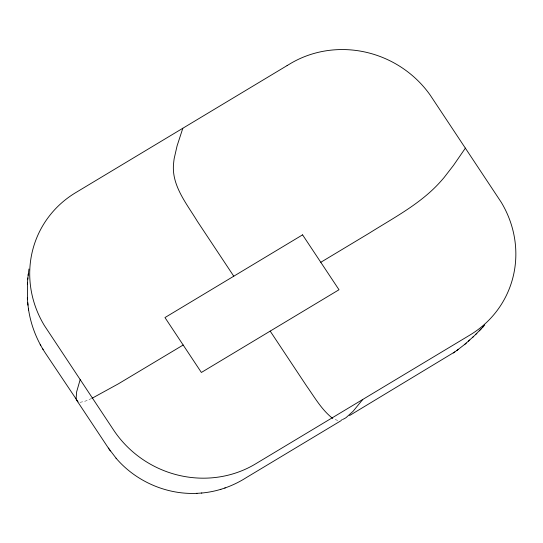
<?xml version="1.0" encoding="UTF-8"?>
<svg xmlns="http://www.w3.org/2000/svg" width="543" height="543" viewBox="0 0 543 543"><rect width="100%" height="100%" fill="white"/><g stroke="black" fill="none" stroke-linecap="round" stroke-linejoin="round"><path stroke-width="0.41" stroke-dasharray="2.71 2.04" d="M91.543 398.514L84.593 401.42L79.78 402.363M337.766 420.472L333.341 418.877"/><path stroke-width="0.81" d="M27.442 282.862L27.415 299.132M27.72 279.319L28.935 269.016M27.347 284.213L27.822 277.962M28.107 275.287L28.297 273.923M80.16 379.638L76.631 391.876L76.115 398.677A196.084 30.713 -33.6 0 0 76.644 400.198L108.383 448.077L116.263 458.421M182.821 128.257L177.066 145.938L174.188 158.529A266.233 71.941 59 0 0 173.685 162.574C170.848 184.81 186.568 203.449 197.347 221.306L233.768 276.204M465.405 148.09L453.52 165.337L444.133 177.48A196.084 30.713 -33.6 0 1 440.801 181.321C420.968 203.693 393.919 217.607 368.955 233.347L320.791 262.296M362.744 399.472L353.086 411.275L346.061 417.628A266.233 71.941 59 0 1 343.76 418.945L343.061 419.271M481.587 328.406L475.6 334.529M479.245 330.891L484.763 325.04M482.408 327.538L483.589 326.295M456.982 350.371L464.917 344.235L473.591 336.45M472.342 337.665L476.863 333.307M468.439 341.18L469.77 340.033M464.917 344.235L466.24 343.095M349.549 415.551L454.803 351.912M453.303 352.977L458.502 349.292M183.174 345.015L118.347 383.853L92.154 398.216M341.337 420.492L246.237 477.65C232.798 486.209 217.37 491.68 201.473 493.044M341.703 419.827L342.375 419.563M224.754 488.062L225.264 487.899M220.404 489.467L220.886 489.311M116.032 458.17C135.825 481.37 166.504 494.829 196.994 493.336M196.695 493.363L201.806 493.017M332.764 418.483C321.68 409.87 314.621 397.293 306.612 386.012L270.19 331.108M78.009 401.82L45.598 353.439C36.68 340.054 30.727 324.687 28.433 308.757M108.383 448.077L110.365 450.961M42.53 348.511L43.094 349.502M40.182 344.411L40.759 345.429M27.965 305.18L27.32 297.876M28.596 309.999L27.7 302.675M287.084 65.594L75.423 192.813A103.509 98.331 27.6 0 0 44.39 325.556L113.609 430.056A103.509 98.331 27.6 0 0 254.545 464.496L470.143 334.922A103.509 98.331 27.6 0 0 501.175 202.179L430.192 95.1A103.509 98.331 27.6 0 0 291.245 63.103L287.084 65.594M302.58 234.847L164.963 317.567L201.378 372.464L339.002 289.752L302.58 234.847"/></g></svg>
